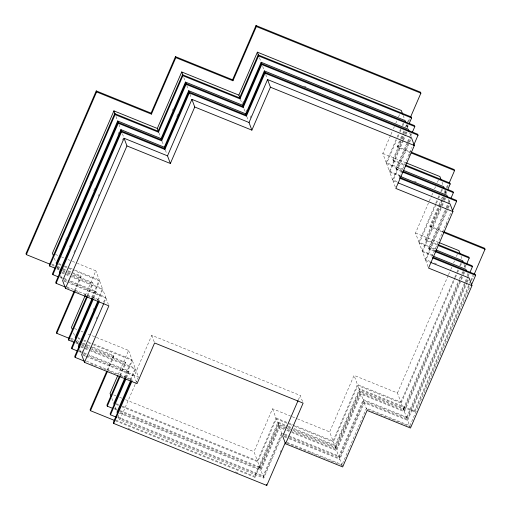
<?xml version="1.0" encoding="UTF-8"?>
<svg xmlns="http://www.w3.org/2000/svg" width="511" height="511" viewBox="0 0 511 511"><rect width="100%" height="100%" fill="white"/><g stroke="black" fill="none" stroke-linecap="round" stroke-linejoin="round"><path stroke-width="0.38" stroke-dasharray="2.56 1.92" d="M65.606 239.742L66.551 237.551M89.885 183.526L90.83 181.335M69.451 246.915L70.397 244.724M93.724 190.699L94.669 188.508M117.996 134.482L118.942 132.292M73.923 252.632L74.868 250.441M98.195 196.416L99.14 194.225M122.474 140.199L123.419 138.008M74.561 290.318L80.815 275.844L73.501 272.88M75.238 290.587L81.179 276.828L80.815 275.844M85.216 295.454L95.851 270.824L77.455 263.376M87.094 295.658L92.727 282.621L72.862 274.579M87.777 295.926L93.091 283.611L92.727 282.621M91.744 297.338L99.249 279.958L95.851 270.824M172.296 110.791L173.229 108.619M92.421 297.6L99.613 280.941L74.6 270.811M93.123 297.779L95.94 291.257L70.186 280.826M93.8 298.041L96.304 292.247L95.94 291.257M78.062 345.085L78.688 343.635M93.079 310.318L94.011 308.146M97.454 300.181L102.456 288.587L99.613 280.941M176.755 116.534L177.694 114.355M98.131 300.442L102.826 289.577L66.769 274.975M81.588 352.992L82.526 350.821M96.285 318.953L97.224 316.782M103.484 302.295L105.668 297.223L102.826 289.577M104.161 302.557L106.039 298.213L69.247 283.311M107.208 370.13L113.538 355.471L92.312 346.88M107.891 370.386L113.908 356.461L113.538 355.471M118.207 374.474L128.58 350.457L86.838 333.549M119.798 375.355L125.451 362.254L91.763 348.611M120.475 375.611L125.821 363.238L125.451 362.254M124.116 377.776L131.972 359.584L128.58 350.457M242.553 103.503L243.492 101.325M125.112 377.31L132.343 360.574L93.526 344.848M125.834 377.437L128.663 370.89L89.118 354.87M126.517 377.699L129.034 371.874L128.663 370.89M130.158 379.865L135.185 368.22L132.343 360.574M245.765 112.139L246.704 109.954M130.842 380.12L135.549 369.204L90.881 351.114M136.52 382.247L134.195 375.994L151.761 335.318L300.276 395.469L302.601 401.729M283.892 429.291L279.498 427.509L282.34 435.155L263.804 478.092L119.855 419.793L135.255 384.131M135.568 383.403L138.398 376.856L135.549 369.204M250.23 117.862L251.176 115.684M122.295 406.111L257.378 460.82L253.986 451.692L272.523 408.755L291.564 416.471M403.026 169.358L386.182 162.536L382.79 153.409L390.647 135.211M390.96 134.489L392.218 131.576M393.47 128.663L394.415 126.479M395.674 123.573L396.926 120.66M398.497 117.019L399.755 114.113M257.378 460.82L275.921 417.889L272.523 408.755M386.182 162.536L396.868 137.791M397.181 137.063L398.439 134.157M399.698 131.244L400.637 129.059M402.208 125.419L403.153 123.24M120.334 412.652L260.591 469.456L257.748 461.81L276.285 418.873L288.734 423.919M400.381 175.618L389.395 171.172L386.552 163.52L396.606 140.238M397.865 137.325L399.749 132.956M400.062 132.228L401.32 129.321M402.892 125.68L403.831 123.496M115.569 420.853L254.995 477.325L254.631 476.341L278.048 422.105L287.572 425.963M409.911 152.444L397.462 147.404L397.092 146.414L400.26 139.088M400.573 138.353L402.476 133.959M402.789 133.224L404.054 130.292M405.325 127.36L407.222 122.966M407.535 122.231L409.439 117.83M254.995 477.325L278.418 423.089L278.048 422.105M397.462 147.404L400.943 139.343M401.256 138.609L403.16 134.208M403.473 133.48L404.425 131.276M406.322 126.881L407.273 124.684M408.538 121.752L410.122 118.086M119.849 411.266L260.367 468.178L259.997 467.195L278.54 424.258L335.657 447.393L336.027 448.377L292.816 430.882M404.054 165.302L393.074 160.856L392.704 159.866L405.274 130.759M406.845 127.118L407.791 124.933M260.367 468.178L278.904 425.241L278.54 424.258M393.074 160.856L401.244 141.93M402.496 139.024L403.754 136.111M405.012 133.199L405.638 131.742M407.21 128.108L408.468 125.195M260.591 469.456L279.134 426.525L276.285 418.873M389.395 171.172L402.591 140.608M402.904 139.88L405.108 134.783M405.421 134.054L406.366 131.876M263.804 478.092L260.955 470.446L279.498 427.509M397.002 181.584L392.608 179.808L389.759 172.156L403.275 140.864M403.588 140.135L405.785 135.045M406.104 134.316L407.043 132.132M117.888 417.806L263.574 476.814L263.21 475.83L281.746 432.894L283.944 433.782M401.41 171.568L396.281 169.486L395.916 168.502L407.229 142.307M407.542 141.579L409.745 136.482M410.058 135.754L410.997 133.569M263.574 476.814L282.117 433.877L281.746 432.894M396.281 169.486L407.912 142.563M408.225 141.834L409.483 138.922M410.735 136.015L411.681 133.831M392.608 179.808L411.144 136.871L409.592 132.7M298.392 399.826L300.276 395.469M395.303 187.052L392.972 180.792L409.311 142.952M409.63 142.224L411.202 138.583M280.245 452.446L281.817 448.805M399.129 177.138L412.013 147.302M409.234 155.568L410.18 153.383M275.921 417.889L333.038 441.025L329.646 431.891L354.04 375.4L397.456 392.985L400.848 402.112L357.438 384.528L354.04 375.4M435.832 249.017L418.911 242.163L415.513 233.035L428.965 201.89M429.278 201.168L431.463 196.096M431.776 195.374L432.715 193.203M434.593 188.853L435.532 186.681M437.41 182.338L438.349 180.166M333.038 441.025L357.438 384.528M418.911 242.163L435.487 203.78M435.8 203.052L437.678 198.709M437.991 197.987L438.923 195.809M440.801 191.465L441.74 189.294M279.134 426.525L336.251 449.661L333.408 442.009L357.802 385.518L401.212 403.096L404.06 410.748L360.645 393.163L357.802 385.518M432.421 254.97L422.124 250.799L419.276 243.153L438.355 198.971M438.668 198.249L439.92 195.349M441.485 191.727L442.73 188.834M287.936 426.947L335.535 446.224L335.171 445.241L359.565 388.75L414.402 410.959L414.766 411.943L359.929 389.733L359.565 388.75M442.615 232.064L430.185 227.031L429.821 226.047L438.579 205.767M438.892 205.039L441.082 199.973M441.395 199.245L442.328 197.074M444.206 192.73L445.145 190.552M446.397 187.658L447.962 184.037M335.535 446.224L359.929 389.733M430.185 227.031L443.324 196.614M444.576 193.714L445.828 190.82M447.074 187.92L448.326 185.02M335.657 447.393L360.051 390.902L403.466 408.481L403.831 409.471L360.421 391.886L360.051 390.902M437.569 245.254L425.797 240.483L425.433 239.499L442.322 200.382M442.635 199.66L443.574 197.489M445.132 193.867L446.384 190.967M336.027 448.377L360.421 391.886M425.797 240.483L440.495 206.444M440.808 205.716L442.999 200.651M443.312 199.922L444.564 197.029M445.816 194.129L447.068 191.229M336.251 449.661L360.645 393.163M422.124 250.799L443.701 200.823M444.014 200.101L445.266 197.201M289.667 438.125L339.464 458.29L336.621 450.645L361.015 394.153L404.425 411.732L407.273 419.384L363.858 401.799L361.015 394.153M430.486 261.523L425.331 259.435L422.488 251.789L441.881 206.885M442.194 206.157L444.378 201.085M444.691 200.363L445.63 198.191M289.437 436.848L339.24 457.013L338.87 456.029L363.264 399.532L406.679 417.117L407.043 418.107L363.634 400.522L363.264 399.532M434.158 251.208L429.01 249.119L428.64 248.129L445.841 208.296M446.154 207.575L448.032 203.225M448.345 202.503L449.597 199.603M339.24 457.013L363.634 400.522M429.01 249.119L446.525 208.558M446.838 207.836L450.274 199.865M339.464 458.29L363.858 401.799M425.331 259.435L447.227 208.737M447.54 208.009L449.725 202.944M342.159 465.54L339.828 459.28L364.228 402.789L407.637 420.368L409.963 426.628M428.026 266.678L425.701 260.425L447.904 208.999M448.217 208.277L449.469 205.377M340.249 464.761L342.447 465.649L342.083 464.665L366.476 408.168L409.886 425.752L410.256 426.742L366.841 409.158L366.476 408.168M431.852 256.765L451.245 211.861M446.295 225.159L447.234 222.988M397.456 392.985L448.211 275.442M448.524 274.714L450.415 270.332M450.728 269.604L451.992 266.678M453.57 263.031L454.515 260.84M456.406 256.458L457.351 254.267M400.848 402.112L454.439 277.997M454.758 277.269L456.649 272.887M456.962 272.159L458.226 269.24M459.798 265.586L460.743 263.401M401.212 403.096L455.122 278.259M455.435 277.524L457.332 273.149M457.645 272.414L458.591 270.223M460.481 265.848L461.746 262.922M403.466 408.481L458.105 281.951M459.37 279.019L460.635 276.093M461.893 273.168L462.525 271.705M464.422 267.317L465.368 265.126M403.831 409.471L463.528 271.232M465.106 267.572L466.051 265.381M404.06 410.748L462.698 274.956M463.011 274.222L463.956 272.031M404.425 411.732L461.171 280.322M461.484 279.594L463.381 275.212M463.694 274.484L464.64 272.293M406.679 417.117L467.316 276.687M467.635 275.953L468.581 273.762M407.043 418.107L469.264 274.017M407.273 419.384L466.224 282.858M466.537 282.129L468.427 277.748M407.637 420.368L466.907 283.113M467.22 282.385L469.111 278.003M414.402 410.959L469.149 284.167M469.468 283.433L470.414 281.235M470.733 280.501L472.95 275.372M414.766 411.943L469.2 285.885M471.417 280.756L473.633 275.627M409.886 425.752L470.216 286.051M303.853 86.078L306.063 86.972M397.092 146.414L411.01 152.048M382.79 153.409L405.491 162.6M392.704 159.866L404.425 164.612M386.552 163.52L402.662 170.048M395.916 168.502L402.508 171.172M414.293 181.258L416.491 182.146M389.759 172.156L400.017 176.308M392.972 180.792L397.366 182.574M429.821 226.047L442.98 231.374M415.513 233.035L438.323 242.271M425.433 239.499L437.205 244.264M419.276 243.153L434.727 249.413M428.64 248.129L434.529 250.518M422.488 251.789L432.791 255.96M434.165 263.012L436.368 263.906M425.701 260.425L430.115 262.213M55.386 254.433L58.324 255.628M61.269 256.822L64.214 258.01M67.893 259.499L71.572 260.993M72.306 261.287L76.72 263.076M58.778 263.561L60.988 264.455M64.667 265.95L69.081 267.738M69.815 268.032L74.229 269.821M74.964 270.121L99.249 279.958M58.407 264.251L61.352 265.445M64.297 266.64L73.859 270.511M51.566 263.995L56.683 266.071M57.417 266.365L60.343 267.553M63.262 268.735L65.459 269.623M68.385 270.811L72.766 272.587M51.93 264.985L54.128 265.873M57.053 267.055L59.979 268.243M62.898 269.425L67.286 271.207M68.02 271.501L72.402 273.276M73.137 273.57L81.179 276.828M53.725 266.831L55.935 267.726M56.67 268.02L59.615 269.214M62.559 270.402L66.973 272.191M67.708 272.491L72.121 274.279M57.04 269.01L59.244 269.904M62.923 271.392L66.602 272.88M67.337 273.181L71.757 274.969M72.492 275.263L93.091 283.611M61.991 272.197L65.67 273.692M66.404 273.985L69.349 275.18M72.294 276.374L102.456 288.587M61.62 272.887L66.034 274.675M59.883 276.655L69.451 280.533M60.247 277.645L63.926 279.134M64.667 279.434L69.081 281.216M69.815 281.516L96.304 292.247M63.728 280.239L105.668 297.223M64.099 281.222L68.512 283.011M66.775 286.78L99.147 299.893L99.517 300.883L93.628 298.494M67.139 287.77L69.349 288.664M73.763 290.452L75.973 291.347M76.707 291.64L80.387 293.135M84.066 294.623L89.949 297.006M74.389 328.509L77.314 329.691M80.981 331.179L83.172 332.067M292.298 416.765L296.693 418.547M297.421 418.841L329.646 431.891M77.781 337.637L80.712 338.819M83.638 340.007L93.162 343.865M93.89 344.159L131.972 359.584M78.151 338.621L79.614 339.215M84.008 340.997L85.471 341.591M88.403 342.772L92.798 344.555M289.469 424.213L293.863 425.995M294.591 426.289L333.408 442.009M71.093 338.282L74.018 339.464M76.944 340.652L79.141 341.54M82.801 343.022L86.461 344.503M87.189 344.804L91.584 346.579M288.3 426.257L291.232 427.445M294.157 428.633L335.171 445.241M69.994 338.672L73.654 340.16M74.382 340.454L78.777 342.229M82.437 343.711L84.634 344.606M85.363 344.899L89.757 346.675M90.485 346.975L113.908 356.461M278.418 423.089L287.201 426.653M71.259 340.307L74.919 341.789M75.654 342.083L78.585 343.271M81.511 344.459L91.035 348.31M76.024 343.073L78.221 343.96M81.881 345.442L85.541 346.924M86.276 347.225L90.671 349M91.399 349.3L125.821 363.238M278.904 425.241L286.23 428.212M286.958 428.505L292.088 430.581M80.993 346.273L135.185 368.22M80.629 346.963L84.289 348.445M85.024 348.738L87.949 349.926M286.824 430.473L291.213 432.255M291.947 432.549L336.621 450.645M78.866 350.718L83.261 352.501M83.989 352.794L88.384 354.577M284.678 434.082L338.87 456.029M78.502 351.408L82.897 353.19M83.625 353.484L88.02 355.266M88.754 355.56L129.034 371.874M284.314 434.772L288.709 436.547M82.737 354.315L138.398 376.856M284.538 436.049L288.932 437.825M83.101 355.298L85.292 356.186M86.02 356.48L134.195 375.994M284.173 436.739L288.568 438.515M289.303 438.815L339.828 459.28M86.474 361.136L131.876 379.526L132.24 380.51L130.043 379.622M287.156 442.417L342.083 464.665M90.498 363.602L96.355 365.978M100.022 367.46L108.811 371.018M109.539 371.318L116.866 374.282M120.526 375.764L126.383 378.14M127.118 378.434L129.315 379.322M286.792 443.107L309.494 452.305M310.228 452.599L339.521 464.467M113.729 394.888L115.946 395.782M119.638 397.277L121.848 398.178M125.54 399.672L253.986 451.692M116.387 403.716L118.603 404.61M116.016 404.405L118.967 405.6M121.918 406.794L257.748 461.81M114.311 408.187L116.527 409.081M120.226 410.582L259.997 467.195M114.675 409.17L116.891 410.071M119.229 413.041L260.955 470.446M117.517 416.816L263.21 475.83M115.94 420.163L254.631 476.341M128.127 428.448L130.343 429.349M235.36 471.883L237.577 472.784M441.996 182.159L443.305 185.672M444.966 190.137L446.518 194.308M448.434 199.462L449.469 202.247M461.018 256.235L462.321 259.748M463.982 264.213L465.534 268.384M467.45 273.545L468.485 276.323M403.153 115.384L404.725 119.6M406.641 124.761L407.676 127.539M259.473 57.788L260.776 61.301M262.699 66.456L263.989 69.93M265.65 74.395L267.202 78.566M364.228 402.789L366.809 409.739M240.406 99.319L241.978 103.529M243.9 108.696L245.191 112.171M246.851 116.636L248.403 120.807M183.813 77.589L185.116 81.096M186.777 85.561L188.329 89.732M189.99 94.196L191.542 98.368M158.895 132.675L160.46 136.891M162.121 141.362L163.418 144.837M165.334 149.991L166.886 154.169M116.003 116.495L117.306 120.008M118.967 124.473L120.519 128.644M122.442 133.799L123.732 137.28M151.761 335.318L154.341 342.268M106.039 298.213L108.364 304.473M111.864 398.305L113.436 402.521M115.096 406.986L116.131 409.765M118.047 414.926L119.855 419.793M54.268 258.157L55.833 262.373M57.494 266.838L58.791 270.313M60.707 275.474L61.997 278.949M73.546 332.936L74.855 336.449M76.509 340.914L77.806 344.388M79.722 349.55L81.019 353.024"/><path stroke-width="0.77" d="M96.234 90.932L96.598 91.916L151.435 114.132L151.071 113.142L96.234 90.932L25.978 253.635L26.342 254.619L49.739 264.098M26.342 254.619L96.598 91.916M158.372 131.27L157.324 128.459L113.915 110.881L52.441 253.245L53.483 256.049M114.694 113.64L115.058 114.624L158.467 132.208L158.103 131.218L114.694 113.64L49.312 265.043L49.682 266.027L55.565 268.409M49.682 266.027L115.058 114.624M161.604 139.969L161.086 138.577L117.677 120.992L56.204 263.357L56.721 264.749M117.9 122.27L118.271 123.26L161.68 140.844L161.316 139.854L117.9 122.27L52.524 273.679L52.895 274.663L58.778 277.045M52.895 274.663L118.271 123.26M164.817 148.605L164.299 147.213L120.89 129.628L59.417 271.993L59.928 273.385M121.113 130.905L121.484 131.895L164.893 149.48L164.529 148.49L121.113 130.905L55.737 282.308L56.101 283.298L65.67 287.169M56.101 283.298L121.484 131.895M124.096 138.264L126.945 145.916L170.355 163.494L167.512 155.849L124.096 138.264L62.623 280.628L65.472 288.281L108.881 305.859L84.487 362.356L137.037 383.64L154.603 342.964L303.119 403.115L285.553 443.791L342.677 466.926L367.07 410.435L410.48 428.02L471.953 285.655L469.111 278.003L430.85 262.507M65.472 288.281L126.945 145.916M73.935 291.768L56.421 332.335L56.785 333.325L69.26 338.378M151.071 113.142L175.465 56.651L232.582 79.786L232.952 80.77L175.829 57.634L175.465 56.651M56.785 333.325L74.925 291.308M151.435 114.132L175.829 57.634M85.216 295.454L71.457 327.321L72.505 330.132M157.324 128.459L181.724 71.968L238.841 95.103L239.889 97.914M86.781 296.386L68.333 339.119L68.698 340.102L74.555 342.479M158.103 131.218L182.497 74.727L239.621 97.863L239.985 98.847L182.868 75.711L182.497 74.727M68.698 340.102L87.464 296.648M158.467 132.208L182.868 75.711M92.108 298.322L75.219 337.439L75.737 338.825M161.086 138.577L185.48 82.086L242.604 105.221L243.121 106.607M92.81 298.501L71.54 347.755L71.91 348.738L77.768 351.114M161.316 139.854L185.71 83.363L242.834 106.499L243.198 107.482L186.074 84.347L185.71 83.363M71.91 348.738L93.174 299.491M161.68 140.844L186.074 84.347M97.825 301.164L78.432 346.068L78.95 347.461M164.299 147.213L188.693 90.722L245.817 113.857L246.334 115.243M98.521 301.343L74.753 356.391L75.123 357.374L84.641 361.232M164.529 148.49L188.923 91.999L246.04 115.135L246.411 116.118L189.287 92.983L188.923 91.999M75.123 357.374L99.204 301.605M164.893 149.48L189.287 92.983M103.848 303.285L81.645 354.704L84.487 362.356M167.512 155.849L191.906 99.358L249.029 122.493L251.872 130.139L194.748 107.003L191.906 99.358M170.355 163.494L194.748 107.003M106.575 371.599L90.121 409.707L90.485 410.697L114.834 420.553M232.582 79.786L256.005 25.55L420.515 92.178L420.879 93.168L410.435 117.351M90.485 410.697L107.578 371.12M232.952 80.77L256.369 26.54L256.005 25.55M117.894 375.195L110.037 393.393L111.085 396.197M238.841 95.103L257.384 52.167L401.327 110.472L402.636 113.985M119.485 376.077L106.914 405.191L107.278 406.175L112.458 408.27M239.621 97.863L258.157 54.926L411.246 116.93L411.611 117.92L409.1 123.739M107.278 406.175L120.162 376.339M239.985 98.847L258.528 55.916L258.157 54.926M124.799 378.038L113.8 403.505L114.317 404.897M242.604 105.221L261.147 62.285L405.089 120.59L405.868 122.672M125.521 378.166L110.127 413.827L110.491 414.811L116.406 417.206M242.834 106.499L261.37 63.562L414.453 125.565L414.823 126.556L412.307 132.375M110.491 414.811L125.891 379.156M243.198 107.482L261.741 64.552L261.37 63.562M130.522 380.848L117.013 412.141L117.53 413.533M245.817 113.857L264.353 70.92L408.302 129.219L409.075 131.308M131.244 380.982L113.333 422.456L113.704 423.447L266.787 485.45L285.33 442.513M246.04 115.135L264.583 72.198L417.666 134.201L418.036 135.191L413.635 145.38M113.704 423.447L131.927 381.238M246.411 116.118L264.947 73.188L264.583 72.198M249.029 122.493L267.566 79.556L411.515 137.855L414.357 145.507L395.821 188.444L452.938 211.58L428.544 268.071L471.953 285.655M251.872 130.139L270.415 87.202L267.566 79.556M298.079 400.554L282.711 436.145L285.553 443.791M449.265 182.849L454.579 170.54L454.215 169.55L411.01 152.048M447.693 189.785L450.191 183.992L449.827 183.002L405.153 164.906M450.9 198.421L453.404 192.621L453.04 191.638L403.236 171.466M452.548 210.673L456.617 201.257L456.246 200.274L399.858 177.432M466.684 263.919L469.213 258.068L468.843 257.078L437.94 244.565M469.896 272.555L472.42 266.704L472.055 265.714L435.263 250.812M474.265 274.158L485.022 249.24L484.658 248.257L443.714 231.668M471.525 284.844L475.632 275.34L475.268 274.35L433.328 257.365M256.369 26.54L420.879 93.168M258.528 55.916L411.611 117.92M261.741 64.552L414.823 126.556M264.947 73.188L418.036 135.191M270.415 87.202L414.357 145.507M411.374 153.038L454.579 170.54M406.219 162.9L439.907 176.544L440.955 179.348M405.523 165.896L450.191 183.992M403.396 170.342L443.669 186.656L444.449 188.744M402.144 171.862L453.404 192.621M400.745 176.608L446.882 195.291L447.4 196.684M399.493 178.122L456.617 201.257M398.101 182.868L450.095 203.927L452.938 211.58M443.35 232.364L485.022 249.24M439.058 242.572L458.929 250.62L459.97 253.43M438.304 245.548L469.213 258.068M436.202 250.007L462.691 260.738L463.209 262.124M434.893 251.501L472.42 266.704M433.526 256.26L465.898 269.367L466.415 270.76M432.223 257.755L475.632 275.34M257.384 52.167L258.687 55.68M261.147 62.285L261.919 64.373M264.353 70.92L265.132 73.003M181.724 71.968L183.027 75.481M185.48 82.086L186.26 84.168M188.693 90.722L189.472 92.804M266.423 484.46L266.787 485.45M113.915 110.881L115.218 114.387M117.677 120.992L118.45 123.081M120.89 129.628L121.663 131.717"/></g></svg>
